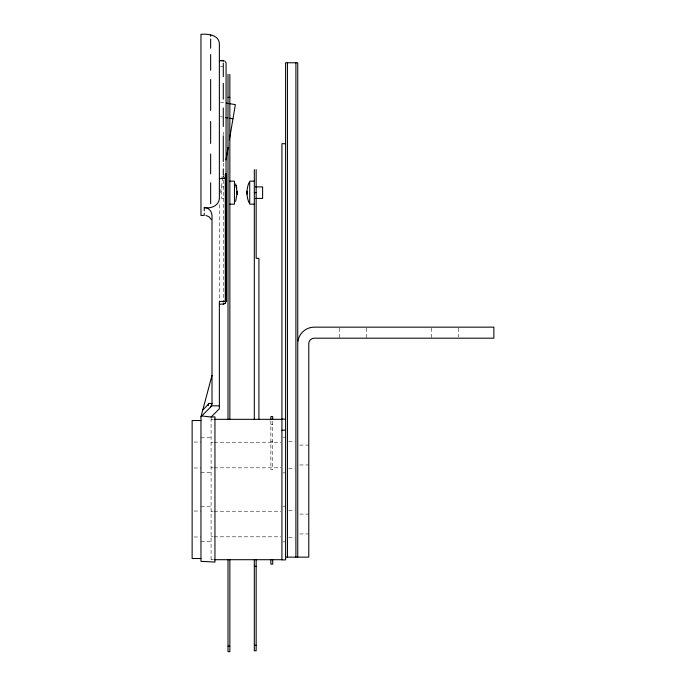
<?xml version="1.0" encoding="UTF-8"?>
<svg xmlns="http://www.w3.org/2000/svg" width="686" height="686" viewBox="0 0 686 686"><rect width="100%" height="100%" fill="white"/><g stroke="black" fill="none" stroke-linecap="round" stroke-linejoin="round"><path stroke-width="0.51" stroke-dasharray="3.43 2.57" d="M223.31 175.899L223.293 177.031L221.269 176.971M223.31 176.053L223.293 177.031L224.022 177.031M220.438 192.552L223.302 175.685M220.343 66.671L223.293 66.636M223.645 186.918L221.569 186.918L221.569 198.408L223.645 198.408M211.082 419.326L213.217 419.326M270.876 424.574L272.719 424.574M282.838 437.179L285.599 437.179M200.964 437.771L211.082 437.771M288.635 441.407L294.706 441.407M270.876 441.681L272.719 441.681M194.095 442.058L200.964 442.058M211.082 442.238L213.2 442.238M214.255 442.238L280.857 442.238M299.748 445.085L308.777 445.085M299.748 464.954L308.777 464.954M211.082 467.809L213.2 467.809M214.255 467.809L280.857 467.809M194.095 467.989L200.964 467.989M288.635 468.641L294.706 468.641M200.964 472.268L211.082 472.268M282.838 472.868L285.599 472.868M282.838 506.174L285.599 506.174M200.964 506.765L211.082 506.765M288.635 510.401L294.706 510.401M194.095 511.044L200.964 511.044M211.082 511.233L213.2 511.233M214.255 511.233L280.857 511.233M299.748 514.08L308.777 514.08M299.748 533.948L308.777 533.948M211.082 536.804L213.2 536.804M214.255 536.804L280.857 536.804M194.095 536.984L200.964 536.984M288.635 537.627L294.706 537.627M200.964 541.263L211.082 541.263M282.838 541.863L285.599 541.863M211.082 559.707L213.2 559.707M220.36 102.085L224.365 102.763M220.412 116.646L222.504 117.006M458.445 328.157L458.445 337.186M431.4 328.157L431.4 338.189M366.461 328.157L366.461 338.189M339.416 328.157L339.416 338.189M272.719 421.29L272.719 469.781L270.876 469.781L270.876 419.326M223.293 132.098L223.293 134.756M223.293 163.122L223.293 167.65M223.293 180.246L223.293 301.334M219.366 204.608L219.366 301.54M211.082 418.143L211.082 560.805"/><path stroke-width="1.03" d="M225.986 173.464L225.986 301.197L219.366 301.54L219.366 408.796L211.082 417.079L214.95 416.874L214.95 562.074L200.964 561.337L200.964 416.788L212 375.405M225.274 174.467L225.265 301.274M225.711 174.004L225.703 301.24M235.641 201.427L237.21 192.663L235.641 183.899M249.087 202.807C246.265 196.428 246.274 188.89 249.087 182.51M237.167 194.061L237.167 191.214M247.003 193.915L247.003 191.197M237.167 193.804L237.167 191.42M247.003 191.531L247.003 193.752L247.003 191.445M237.167 192.234L237.167 193.495L237.167 191.78L237.167 193.598L237.167 191.677L237.167 193.701L237.167 191.566M247.003 193.658L247.003 191.617M247.003 193.555L247.003 191.72M247.003 193.443L247.003 191.823M247.003 193.332L247.003 191.934M247.003 193.212L247.003 192.054M246.96 192.663L247.003 192.174M237.21 192.663L237.167 192.251M225.986 159.881L228.138 147.233M229.39 139.858L235.367 104.632L226.363 103.106M226.08 176.979L224.176 178.454L219.366 178.669M223.319 303.992L219.366 304.292M200.964 416.788L210.859 406.824L212.008 403.462L212.008 215.696C212.085 211.52 208.587 207.386 204.256 207.549L204.256 210.825M202.79 409.954L207.978 404.766A1.835 1.835 0 0 0 208.518 403.462L212.008 403.462L211.262 406.223L210.328 407.252M225.994 301.188L226.08 63.386M204.256 207.549C211.074 209.059 219.752 205.38 219.366 197.405L219.366 44.144C219.331 34.772 207.927 33.794 200.964 34.3L200.964 215.524L204.256 215.353L204.256 213.329M228.009 97.361L229.853 97.361M285.599 143.691L281.92 143.691L281.92 559.896L285.599 559.896L285.599 62.769L297.741 62.769L297.741 340.985M255.355 186.918L262.601 186.918L262.601 198.408L255.355 198.408M254.317 192.663L256.161 192.663M254.317 204.154L249.721 204.154L249.721 181.164L254.317 181.164M211.468 405.838L219.366 405.838M281.92 419.146L285.599 419.146M214.255 419.326L281.92 419.326M200.964 420.527L192.131 420.527L192.131 558.515L200.964 558.515M281.92 430.182L285.599 430.182M285.599 557.135L308.777 557.135L308.777 343.712A5.522 5.522 0 0 1 314.299 338.189L493.869 338.189L493.869 327.153L314.299 327.153A16.558 16.558 0 0 0 297.741 343.712L297.741 557.135M214.255 559.707L281.92 559.707M254.317 566.336L256.161 566.336M254.317 645.26L256.161 645.26M228.009 646.178L229.853 646.178M229.853 181.164L234.449 181.173L234.449 204.162L229.853 204.145M223.293 60.934L219.366 60.591L223.293 60.445L223.293 61.123M201.795 415.956L211.142 417.019M225.643 117.538L227.735 117.889M229.827 118.249L232.966 118.781M205.963 215.455L209.059 216.81L211.228 219.409M224.699 60.891L225.986 62.649M207.978 404.766L208.63 405.417M236.121 185.323L236.816 188.213M225.986 176.173L226.08 176.799M223.293 301.334L223.319 302.046M295.898 62.769L295.898 557.135M287.434 62.769L287.434 557.135M272.719 419.326L272.719 416.574L270.876 416.574L270.876 419.326M272.719 559.707L272.719 564.124L270.876 564.124L270.876 559.707M258.922 419.326L258.922 258.348L256.161 258.348L256.161 169.665M256.161 559.707L256.161 650.782L254.317 650.782L254.317 559.707M254.317 169.665L254.317 419.326M229.853 74.362L229.853 419.326M229.853 559.707L229.853 651.7L228.009 651.7L228.009 559.707M228.009 74.362L228.009 419.326M223.293 63.138L223.293 76.661M223.293 83.349L223.293 99.17M223.293 107.985L223.293 126.481M223.293 135.777L223.293 161.544M223.293 168.825L223.293 175.179M210.645 34.977L210.645 36.324M210.645 39.008L210.645 48.174M210.645 54.528L210.645 70.289M210.645 79.465L210.645 110.48M210.645 121.465L210.645 143.425M210.645 154.067L210.645 173.892M210.645 182.776L210.645 203.742M226.08 301.145L225.18 303.263L223.293 304.087L225.308 303.135L226.08 301.145"/></g></svg>
